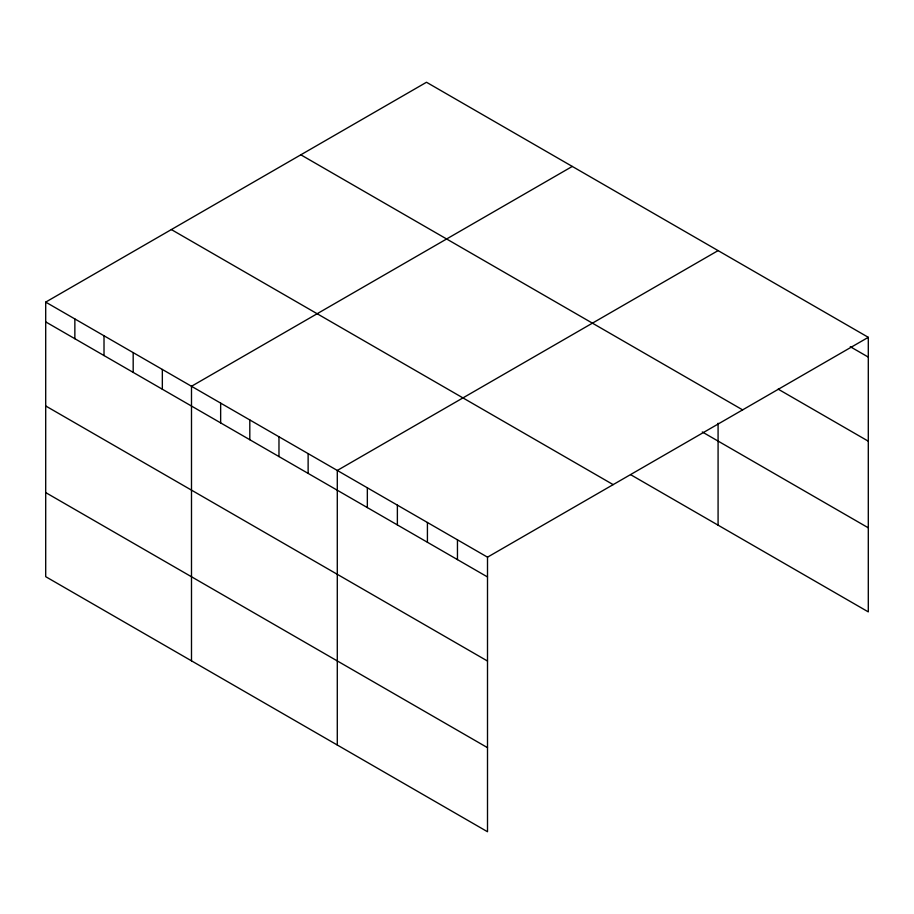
<?xml version="1.0" encoding="UTF-8"?>
<svg xmlns="http://www.w3.org/2000/svg" width="914" height="914" viewBox="0 0 914 914"><rect width="100%" height="100%" fill="white"/><g stroke="black" fill="none" stroke-linecap="round" stroke-linejoin="round"><path stroke-width="1.37" d="M45.7 302.111L487.505 557.174L487.505 831.74L45.7 576.677L45.7 302.111L426.495 82.26L868.3 337.323L868.3 611.889L630.614 474.663M572.29 166.428L191.494 386.279L191.494 660.845M718.084 250.607L337.289 470.459L337.289 745.024M487.505 557.174L868.3 337.323M850.271 346.703L868.3 357.1M778.168 389.147L868.3 441.188M300.832 154.809L742.636 409.883M702.295 431.968L868.3 527.812M171.364 229.563L613.168 484.626M45.7 321.888L487.505 576.963M45.7 405.965L487.505 661.039M45.7 492.589L487.505 747.663M718.084 423.216L718.084 525.173M457.457 539.831L457.457 559.608M427.421 522.488L427.421 542.265M397.373 505.145L397.373 524.922M367.337 487.802L367.337 507.578M308.132 453.618L308.132 473.395M278.976 436.789L278.976 456.566M249.808 419.949L249.808 439.725M220.651 403.12L220.651 422.896M162.338 369.45L162.338 389.227M133.181 352.61L133.181 372.386M104.013 335.781L104.013 355.557M74.857 318.94L74.857 338.717"/></g></svg>
